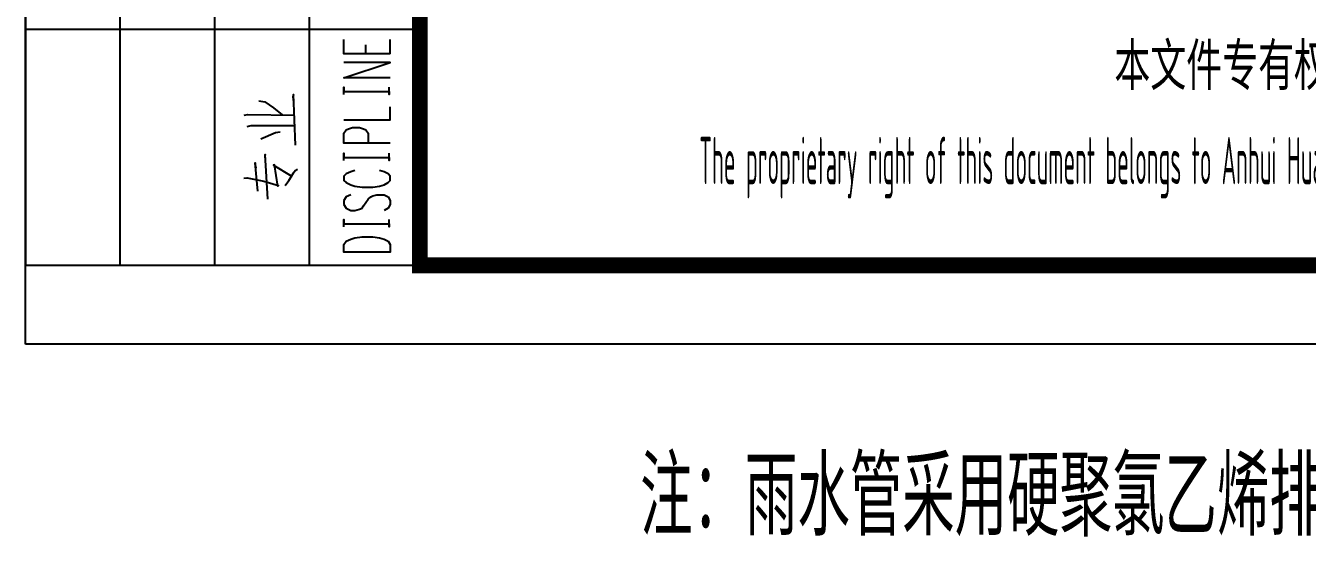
# Model space of a CAD drawing. Extents: x 4579863 to 4663963, y -547270 to -273670.
# Drawn here: x 4579863 to 4587992, y -304635 to -301348 of the extents above; entities that cross this region are included whole.
import ezdxf
from ezdxf.enums import TextEntityAlignment as Align

# ---------------------------------------------------------------- set-up
doc = ezdxf.new("R2010")
doc.units = 0
doc.header["$LTSCALE"] = 1000
doc.header["$MEASUREMENT"] = 0
doc.layers.get('0').update_dxf_attribs({"linetype": 'CONTINUOUS'})
doc.layers.add('TWT_TEXT', color=7, linetype='CONTINUOUS')
doc.layers.add('图框', color=255, linetype='CONTINUOUS')
doc.styles.add('sceie', font='SCEIE', dxfattribs={"width": 0.75, "bigfont": 'SCEIC'})
doc.styles.add('公司标准', font='sceie.shx', dxfattribs={"width": 0.7, "height": 300, "bigfont": 'sceic.shx'})

# ---------------------------------------------------------------- blocks, each defined once
blk = doc.blocks.new('A$C04D97144')
for p, q in [((6, 0), (6, 180)), ((12, 0), (12, 180)), ((18, 0), (18, 180)), ((0, 15), (25, 15))]:
    blk.add_line(p, q)
blk.add_lwpolyline([(0, 180), (0, 0), (25, 0), (25, 180)], close=True)
for points in [[(23.125, 13.434), (20.188, 13.434), (20.188, 14.346)], [(21.586, 13.434), (21.586, 14)], [(23.125, 13.434), (23.125, 14.346)], [(23.125, 11.895), (20.188, 11.895), (23.125, 12.869), (20.188, 12.869)], [(17.124, 7.638), (16.983, 10.842), (16.952, 10.701), (16.999, 10.387)], [(20.188, 10.842), (20.188, 11.314), (20.188, 11.047), (23.047, 11.047), (23.047, 10.842), (23.047, 11.314)], [(14.799, 10.434), (15.161, 10.387), (15.711, 10.01), (16.276, 9.554)], [(20.188, 9.24), (23.125, 9.24), (23.125, 10.073)], [(13.857, 9.539), (14.092, 9.586), (17.03, 9.539)], [(14.061, 8.816), (14.312, 8.879), (17.062, 8.879)], [(14.909, 8.03), (15.852, 8.423), (16.15, 8.486)], [(23.125, 7.763), (20.188, 7.763), (20.188, 8.392), (20.329, 8.612), (20.486, 8.674), (20.738, 8.753), (21.177, 8.753), (21.429, 8.674), (21.586, 8.612), (21.727, 8.392), (21.727, 7.763)], [(14.737, 4.716), (14.548, 6.507), (14.548, 6.381), (14.595, 6.192)], [(15.365, 4.197), (15.192, 7.041), (15.161, 6.899), (15.192, 6.727)], [(20.188, 6.648), (20.188, 7.119), (20.188, 6.852), (23.047, 6.852), (23.047, 6.648), (23.047, 7.119)], [(13.841, 5.533), (14.061, 5.564), (15.114, 5.344), (16.04, 5.077), (15.993, 5.03), (15.789, 6.381), (15.711, 6.365), (16.842, 5.674)], [(16.465, 5.061), (16.7, 5.391), (16.842, 5.627), (16.983, 5.878), (17.093, 6.02), (17.234, 6.098)], [(20.879, 6.02), (20.628, 5.941), (20.329, 5.8), (20.188, 5.658), (20.188, 5.391), (20.329, 5.25), (20.628, 5.108), (20.879, 5.03), (21.335, 4.967), (22.026, 4.967), (22.434, 5.03), (22.733, 5.108), (22.984, 5.25), (23.125, 5.391), (23.125, 5.658), (22.984, 5.8), (22.733, 5.941), (22.434, 6.02)], [(20.628, 4.48), (20.329, 4.339), (20.188, 4.119), (20.188, 3.852), (20.329, 3.632), (20.628, 3.49), (20.879, 3.49), (21.177, 3.569), (21.335, 3.632), (21.429, 3.773), (21.727, 4.197), (21.884, 4.339), (22.026, 4.402), (22.277, 4.48), (22.733, 4.48), (22.984, 4.339), (23.125, 4.119), (23.125, 3.852), (22.984, 3.632), (22.733, 3.49)], [(20.188, 2.454), (20.188, 2.909), (20.188, 2.642), (23.047, 2.642), (23.047, 2.454), (23.047, 2.909)], [(23.125, 0.835), (20.188, 0.835), (20.188, 1.322), (20.329, 1.542), (20.628, 1.668), (20.879, 1.747), (21.335, 1.809), (22.026, 1.809), (22.434, 1.747), (22.733, 1.668), (22.984, 1.542), (23.125, 1.322), (23.125, 0.835), (23.125, 0.835)]]:
    blk.add_lwpolyline(points)
blk = doc.blocks.new('A$C1BD43FEB')
blk.add_blockref('A$C04D97144', (0, 0))
blk = doc.blocks.new('GXED01100007000C')
blk.add_blockref('A$C1BD43FEB', (-25, 0))

msp = doc.modelspace()

# ---------------------------------------------------------------- linework, layer by layer
for p, q in [((4582362.8, -301325.6), (4582362.8, -302869.7)), ((4582362.8, -302869.7), (4600362.8, -302869.7))]:
    msp.add_line(p, q)
at = {"layer": '图框', "color": 0}
msp.add_lwpolyline([(4579862.8, -303369.7), (4579862.8, -273669.7), (4600862.8, -273669.7), (4600862.8, -303369.7)], close=True, dxfattribs=at)
at = {"layer": '图框', "color": 0, "const_width": 100}
msp.add_lwpolyline([(4582362.8, -302869.7), (4600362.8, -302869.7), (4600362.8, -274169.7), (4582362.8, -274169.7)], close=True, dxfattribs=at)

# ---------------------------------------------------------------- block references
at = {"color": 0, "xscale": 100, "yscale": 100, "zscale": 100}
msp.add_blockref('GXED01100007000C', (4582362.8, -302869.7), dxfattribs=at)

# ---------------------------------------------------------------- texts
at = {"style": 'sceie'}
for s, width, p in [('本文件专有权属安徽华东化工医药工程有限责任公司所有,未经许可不得复制或转让给第三方', 0.8, (4591362.8, -301625.6)), ('The proprietary right of this document belongs to Anhui Huadong Chemical And Medical Engineering  Co.,Ltd.  and any replication or transfer to the 3rd. side is forbidden without its permission. ', 0.4, (4590459.6, -302249.2))]:
    msp.add_text(s, height=300, dxfattribs=dict(at, width=width)).set_placement(p, align=Align.MIDDLE)
at = {"layer": 'TWT_TEXT', "color": 7, "style": '公司标准', "width": 0.7}
msp.add_text('注：雨水管采用硬聚氯乙烯排水管(UPVC)，粘接。安装参照国家图集10S406', height=500, dxfattribs=at).set_placement((4583760.5, -304586))

doc.saveas('drawing.dxf')
